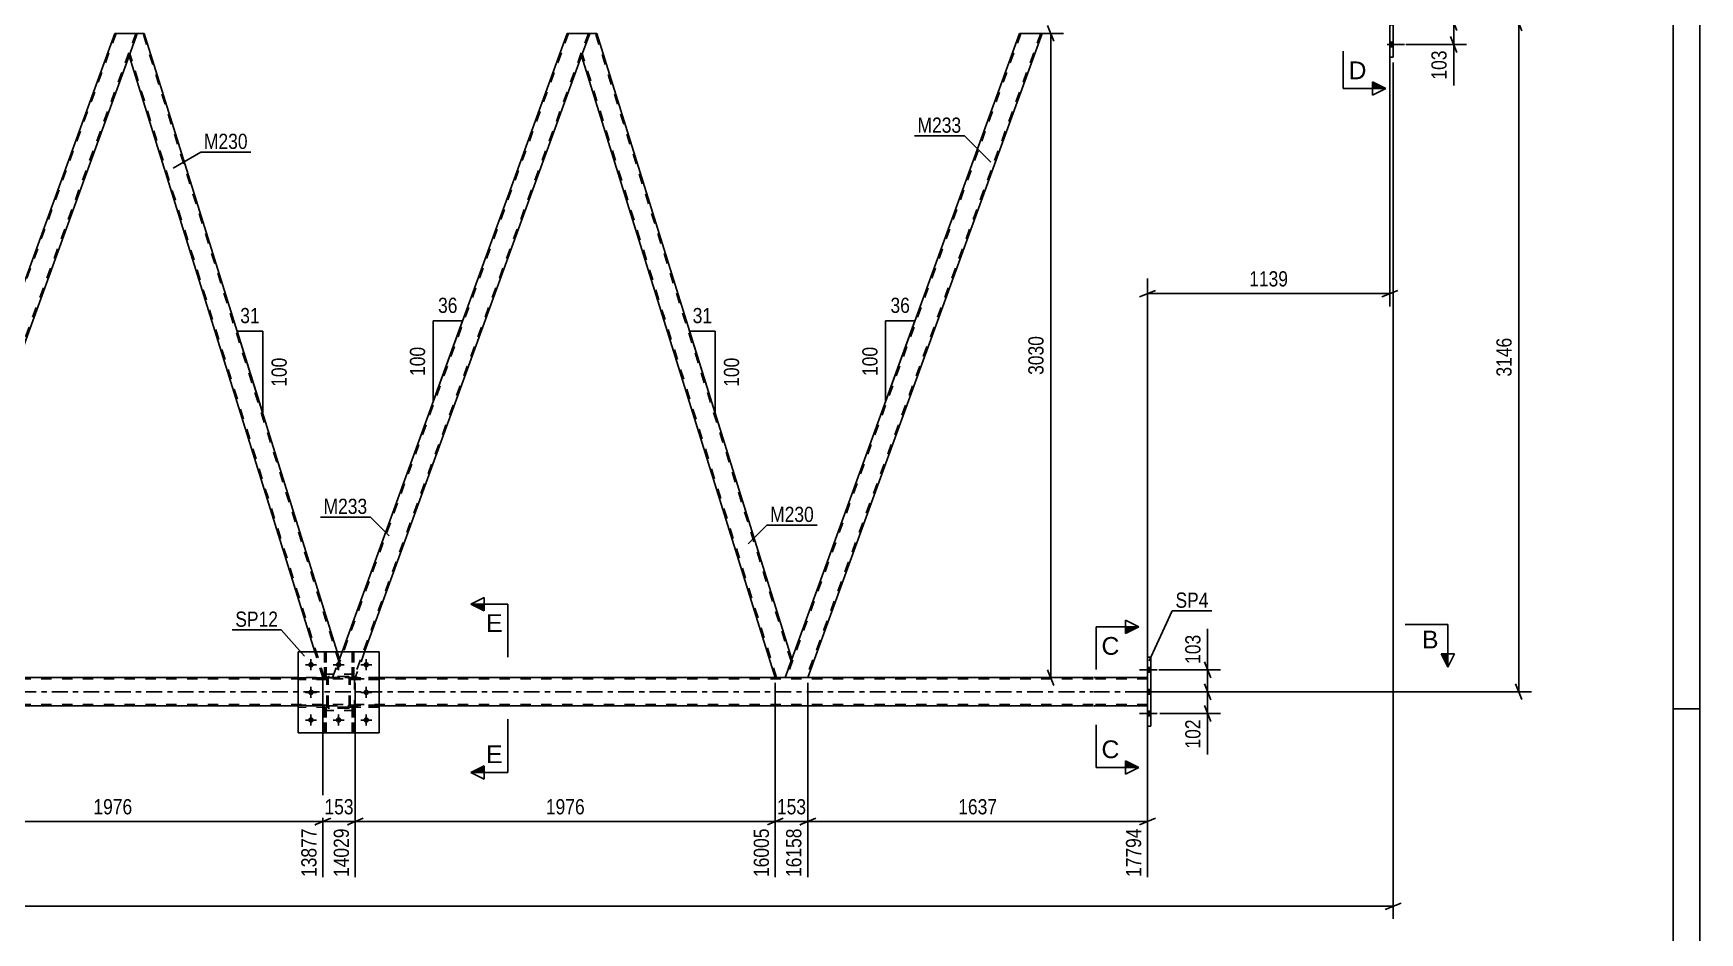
# Model space of a CAD drawing. Header units: millimetres. Extents: x 0 to 841, y 0 to 594.
# Drawn here: x 527.5 to 841, y 255.9 to 425.1 of the extents above; entities that cross this region are included whole.
import ezdxf

# ---------------------------------------------------------------- set-up
doc = ezdxf.new("R2010")
doc.units = ezdxf.units.MM
doc.linetypes.add('DXK_LINE_DOT2', pattern=[3.9198, 1.9599, -1.9599])
doc.linetypes.add('DXK_LINE_DOT3', pattern=[5.9187, 2.979, -0.9799, 0.9799, -0.9799])
doc.styles.add('Arial', font='ARIAL.TTF', dxfattribs={"height": 0.2})
doc.styles.add('Arial Narrow', font='ARIALN.TTF', dxfattribs={"height": 0.2})

# ---------------------------------------------------------------- blocks, each defined once
blk = doc.blocks.new('Unknown-275726623-1137')
at = {"color": 5, "linetype": 'Continuous'}
for p, q in [((841, 0), (841, 594)), ((836, 5), (836, 589)), ((841, 298), (836, 298))]:
    blk.add_line(p, q, dxfattribs=at)
blk = doc.blocks.new('Part-275726623-4646 - 4642')
at = {"color": 7, "linetype": 'DXK_LINE_DOT2'}
for p, q in [((582.57, 298.34), (582.25, 298.34)), ((582.25, 298.34), (582.25, 293.5)), ((582.57, 293.5), (582.57, 298.34)), ((582.25, 297.74), (582.57, 297.74)), ((582.25, 293.5), (582.57, 293.5))]:
    blk.add_line(p, q, dxfattribs=at)
blk = doc.blocks.new('Part-275726623-4784 - 4642')
at = {"color": 2, "linetype": 'Continuous'}
blk.add_line((582.57, 308.7), (582.25, 308.7), dxfattribs=at)
at = {"color": 7, "linetype": 'DXK_LINE_DOT2'}
for p, q in [((582.25, 308.7), (582.25, 303.86)), ((582.57, 303.86), (582.57, 308.7)), ((582.25, 304.46), (582.57, 304.46)), ((582.25, 303.86), (582.57, 303.86))]:
    blk.add_line(p, q, dxfattribs=at)
blk = doc.blocks.new('Part-275726623-4725 - 4642')
at = {"color": 2, "linetype": 'Continuous'}
for p, q in [((547.02, 425.09), (545.48, 420.84)), ((548.34, 425.09), (547.02, 425.09)), ((584.62, 308.7), (548.34, 425.09)), ((580.43, 308.7), (545.48, 420.84))]:
    blk.add_line(p, q, dxfattribs=at)
at = {"color": 7, "linetype": 'DXK_LINE_DOT2'}
for p, q in [((584.91, 306.97), (548.09, 425.09)), ((582.19, 303.87), (545.61, 421.22)), ((581.94, 303.87), (580.43, 308.7)), ((583.78, 303.87), (585.04, 307.35)), ((585.04, 307.35), (584.62, 308.7)), ((581.94, 303.87), (583.78, 303.87))]:
    blk.add_line(p, q, dxfattribs=at)
blk = doc.blocks.new('Part-275726623-4730 - 4642')
at = {"color": 7, "linetype": 'DXK_LINE_DOT2'}
for p, q in [((582.7, 303.86), (577.3, 303.86)), ((577.3, 303.86), (577.3, 303.54)), ((582.7, 303.54), (577.3, 303.54)), ((582.1, 303.54), (582.1, 303.86)), ((582.7, 303.54), (582.7, 303.86))]:
    blk.add_line(p, q, dxfattribs=at)
blk = doc.blocks.new('Part-275726623-4676 - 4642')
at = {"color": 7, "linetype": 'DXK_LINE_DOT2'}
for p, q in [((543.02, 425.09), (498.9, 303.87)), ((546.77, 425.09), (502.65, 303.87)), ((547.02, 425.09), (545.48, 420.84)), ((499.91, 307.35), (498.65, 303.87)), ((502.9, 303.87), (498.65, 303.87))]:
    blk.add_line(p, q, dxfattribs=at)
at = {"color": 2, "linetype": 'Continuous'}
for p, q in [((542.77, 425.09), (499.91, 307.35)), ((542.77, 425.09), (547.02, 425.09)), ((545.48, 420.84), (502.9, 303.87))]:
    blk.add_line(p, q, dxfattribs=at)
blk = doc.blocks.new('Part-275726623-4687 - 4642')
at = {"color": 7, "linetype": 'DXK_LINE_DOT2'}
for p, q in [((628.16, 425.09), (584.04, 303.87)), ((631.9, 425.09), (587.78, 303.87)), ((632.16, 425.09), (630.61, 420.84)), ((585.54, 308.7), (583.78, 303.87)), ((589.79, 308.7), (588.04, 303.87)), ((588.04, 303.87), (583.78, 303.87))]:
    blk.add_line(p, q, dxfattribs=at)
at = {"color": 2, "linetype": 'Continuous'}
for p, q in [((627.9, 425.09), (585.54, 308.7)), ((627.9, 425.09), (632.16, 425.09)), ((630.61, 420.84), (589.79, 308.7))]:
    blk.add_line(p, q, dxfattribs=at)
blk = doc.blocks.new('Part-275726623-4756 - 4642')
at = {"color": 2, "linetype": 'Continuous'}
for p, q in [((782.69, 420.59), (782.69, 433.59)), ((782.69, 433.59), (783.33, 433.59)), ((783.33, 433.59), (783.33, 420.59)), ((783.33, 420.59), (782.69, 420.59))]:
    blk.add_line(p, q, dxfattribs=at)
blk = doc.blocks.new('Part-275726623-4692 - 4642')
at = {"color": 2, "linetype": 'Continuous'}
for p, q in [((632.16, 425.09), (630.61, 420.84)), ((633.48, 425.09), (632.16, 425.09)), ((670.18, 307.35), (633.48, 425.09)), ((630.61, 420.84), (667.07, 303.87)), ((670.18, 307.35), (669.91, 306.6)), ((669.91, 306.6), (668.92, 303.87))]:
    blk.add_line(p, q, dxfattribs=at)
at = {"color": 7, "linetype": 'DXK_LINE_DOT2'}
for p, q in [((670.04, 306.97), (633.22, 425.09)), ((667.32, 303.87), (630.75, 421.22)), ((670.16, 307.29), (669.91, 306.6)), ((668.92, 303.87), (667.07, 303.87))]:
    blk.add_line(p, q, dxfattribs=at)
blk = doc.blocks.new('Part-275726623-4761 - 4642')
at = {"color": 2, "linetype": 'Continuous'}
for p, q in [((737.11, 294.73), (737.11, 307.73)), ((737.75, 307.73), (737.11, 307.73)), ((737.75, 307.73), (737.75, 294.73)), ((737.75, 294.73), (737.11, 294.73))]:
    blk.add_line(p, q, dxfattribs=at)
blk = doc.blocks.new('Part-275726623-4697 - 4642')
at = {"color": 7, "linetype": 'DXK_LINE_DOT2'}
for p, q in [((713.29, 425.09), (669.17, 303.87)), ((717.04, 425.09), (672.92, 303.87)), ((670.18, 307.35), (668.92, 303.87)), ((673.17, 303.87), (668.92, 303.87))]:
    blk.add_line(p, q, dxfattribs=at)
at = {"color": 2, "linetype": 'Continuous'}
for p, q in [((713.04, 425.09), (670.18, 307.35)), ((717.29, 425.09), (673.17, 303.87)), ((713.04, 425.09), (717.29, 425.09))]:
    blk.add_line(p, q, dxfattribs=at)
blk = doc.blocks.new('Part-275726623-4880 - 4642')
at = {"color": 7, "linetype": 'DXK_LINE_DOT2'}
for p, q in [((587.45, 293.5), (587.45, 298.34)), ((587.45, 298.34), (587.77, 298.34)), ((587.77, 298.34), (587.77, 293.5)), ((587.45, 297.74), (587.77, 297.74)), ((587.77, 293.5), (587.45, 293.5))]:
    blk.add_line(p, q, dxfattribs=at)
blk = doc.blocks.new('Part-275726623-4795 - 4642')
at = {"color": 7, "linetype": 'DXK_LINE_DOT2'}
for p, q in [((582.7, 303.86), (577.3, 303.86)), ((577.3, 303.54), (577.3, 303.86)), ((582.7, 303.54), (577.3, 303.54)), ((582.1, 303.54), (582.1, 303.86)), ((582.7, 303.86), (582.7, 303.54))]:
    blk.add_line(p, q, dxfattribs=at)
blk = doc.blocks.new('Part-275726623-4731 - 4642')
at = {"color": 7, "linetype": 'DXK_LINE_DOT2'}
for p, q in [((592.5, 298.66), (587.1, 298.66)), ((587.1, 298.66), (587.1, 298.34)), ((587.1, 298.34), (592.5, 298.34)), ((587.7, 298.34), (587.7, 298.66)), ((592.5, 298.34), (592.5, 298.66))]:
    blk.add_line(p, q, dxfattribs=at)
blk = doc.blocks.new('Part-275726623-4796 - 4642')
at = {"color": 7, "linetype": 'DXK_LINE_DOT2'}
for p, q in [((587.1, 298.34), (587.1, 298.66)), ((587.1, 298.66), (592.5, 298.66)), ((592.5, 298.34), (587.1, 298.34)), ((587.7, 298.34), (587.7, 298.66)), ((592.5, 298.66), (592.5, 298.34))]:
    blk.add_line(p, q, dxfattribs=at)
blk = doc.blocks.new('Part-275726623-4732 - 4642')
at = {"color": 7, "linetype": 'DXK_LINE_DOT2'}
for p, q in [((592.5, 303.86), (587.1, 303.86)), ((587.1, 303.86), (587.1, 303.54)), ((587.1, 303.54), (592.5, 303.54)), ((587.7, 303.54), (587.7, 303.86)), ((592.5, 303.54), (592.5, 303.86))]:
    blk.add_line(p, q, dxfattribs=at)
blk = doc.blocks.new('Part-275726623-4802 - 4642')
at = {"color": 2, "linetype": 'Continuous'}
for p, q in [((592.5, 308.7), (577.3, 308.7)), ((577.3, 308.7), (577.3, 293.5)), ((592.5, 308.7), (592.5, 293.5)), ((592.5, 293.5), (577.3, 293.5))]:
    blk.add_line(p, q, dxfattribs=at)
blk = doc.blocks.new('Part-275726623-4803 - 4642')
at = {"color": 7, "linetype": 'DXK_LINE_DOT2'}
for p, q in [((577.3, 308.7), (592.5, 308.7)), ((577.3, 308.7), (577.3, 293.5)), ((592.5, 308.7), (592.5, 293.5)), ((577.3, 293.5), (592.5, 293.5))]:
    blk.add_line(p, q, dxfattribs=at)
blk = doc.blocks.new('Part-275726623-4772 - 4642')
at = {"color": 7, "linetype": 'DXK_LINE_DOT2'}
for p, q in [((726.89, 303.63), (63.38, 303.63)), ((592.5, 303.87), (577.3, 303.87)), ((737.11, 303.63), (726.99, 303.63)), ((737.11, 303.87), (737.11, 298.59)), ((726.89, 298.83), (63.38, 298.83)), ((592.5, 298.59), (577.3, 298.59)), ((737.11, 298.83), (726.99, 298.83))]:
    blk.add_line(p, q, dxfattribs=at)
at = {"color": 7, "linetype": 'DXK_LINE_DOT3'}
for p, q in [((63.38, 301.23), (726.89, 301.23)), ((726.99, 301.23), (737.11, 301.23))]:
    blk.add_line(p, q, dxfattribs=at)
at = {"color": 2, "linetype": 'Continuous'}
for p, q in [((577.3, 303.87), (337.08, 303.87)), ((726.89, 303.87), (592.5, 303.87)), ((737.11, 303.87), (726.99, 303.87)), ((577.3, 298.59), (337.08, 298.59)), ((726.89, 298.59), (592.5, 298.59)), ((737.11, 298.59), (726.99, 298.59))]:
    blk.add_line(p, q, dxfattribs=at)
blk = doc.blocks.new('Part-275726623-4781 - 4642')
at = {"color": 7, "linetype": 'DXK_LINE_DOT2'}
for p, q in [((587.77, 298.34), (587.45, 298.34)), ((587.45, 298.34), (587.45, 293.5)), ((587.77, 293.5), (587.77, 298.34)), ((587.45, 297.74), (587.77, 297.74)), ((587.45, 293.5), (587.77, 293.5))]:
    blk.add_line(p, q, dxfattribs=at)
blk = doc.blocks.new('Part-275726623-4787 - 4642')
at = {"color": 2, "linetype": 'Continuous'}
blk.add_line((587.77, 308.7), (587.45, 308.7), dxfattribs=at)
at = {"color": 7, "linetype": 'DXK_LINE_DOT2'}
for p, q in [((587.45, 308.7), (587.45, 303.86)), ((587.77, 303.86), (587.77, 308.7)), ((587.45, 304.46), (587.77, 304.46)), ((587.45, 303.86), (587.77, 303.86))]:
    blk.add_line(p, q, dxfattribs=at)
blk = doc.blocks.new('Part-275726623-4788 - 4642')
at = {"color": 7, "linetype": 'DXK_LINE_DOT2'}
for p, q in [((582.7, 298.66), (577.3, 298.66)), ((577.3, 298.34), (577.3, 298.66)), ((582.7, 298.34), (577.3, 298.34)), ((582.1, 298.34), (582.1, 298.66)), ((582.7, 298.66), (582.7, 298.34))]:
    blk.add_line(p, q, dxfattribs=at)
blk = doc.blocks.new('Part-275726623-4797 - 4642')
at = {"color": 7, "linetype": 'DXK_LINE_DOT2'}
for p, q in [((587.1, 303.54), (587.1, 303.86)), ((587.1, 303.86), (592.5, 303.86)), ((592.5, 303.54), (587.1, 303.54)), ((587.7, 303.54), (587.7, 303.86)), ((592.5, 303.86), (592.5, 303.54))]:
    blk.add_line(p, q, dxfattribs=at)
blk = doc.blocks.new('Bolt-275726623-4821 - 4642')
at = {"linetype": 'Continuous'}
for points in [[(783.33, 430.75), (783.33, 431.63), (782.69, 431.63), (782.69, 430.75)], [(783.33, 430.75), (783.33, 431.63), (782.69, 431.63), (782.69, 430.75)], [(783.33, 430.75), (783.33, 431.63), (782.69, 431.63), (782.69, 430.75)], [(783.33, 426.67), (783.33, 427.55), (782.69, 427.55), (782.69, 426.67)], [(783.33, 426.67), (783.33, 427.55), (782.69, 427.55), (782.69, 426.67)], [(783.33, 422.55), (783.33, 423.43), (782.69, 423.43), (782.69, 422.55)], [(783.33, 422.55), (783.33, 423.43), (782.69, 423.43), (782.69, 422.55)], [(783.33, 422.55), (783.33, 423.43), (782.69, 423.43), (782.69, 422.55)]]:
    blk.add_hatch(color=1, dxfattribs=at).paths.add_polyline_path(points)
at = {"color": 1, "linetype": 'Continuous'}
for p, q in [((782.17, 431.19), (785.49, 431.19)), ((782.17, 431.19), (785.49, 431.19)), ((782.17, 431.19), (785.49, 431.19)), ((782.69, 431.63), (783.33, 431.63)), ((782.69, 431.63), (783.33, 431.63)), ((782.69, 431.63), (783.33, 431.63)), ((782.69, 430.75), (783.33, 430.75)), ((782.69, 430.75), (783.33, 430.75)), ((782.69, 430.75), (783.33, 430.75)), ((782.17, 427.11), (785.49, 427.11)), ((782.17, 427.11), (785.49, 427.11)), ((782.69, 427.55), (783.33, 427.55)), ((782.69, 427.55), (783.33, 427.55)), ((782.69, 426.67), (783.33, 426.67)), ((782.69, 426.67), (783.33, 426.67)), ((782.69, 423.43), (783.33, 423.43)), ((782.69, 423.43), (783.33, 423.43)), ((782.69, 423.43), (783.33, 423.43)), ((782.17, 422.99), (785.49, 422.99)), ((782.17, 422.99), (785.49, 422.99)), ((782.17, 422.99), (785.49, 422.99)), ((782.69, 422.55), (783.33, 422.55)), ((782.69, 422.55), (783.33, 422.55)), ((782.69, 422.55), (783.33, 422.55))]:
    blk.add_line(p, q, dxfattribs=at)
blk = doc.blocks.new('Bolt-275726623-4822 - 4642')
at = {"linetype": 'Continuous'}
for points in [[(737.11, 305.77), (737.11, 304.89), (737.75, 304.89), (737.75, 305.77)], [(737.11, 305.77), (737.11, 304.89), (737.75, 304.89), (737.75, 305.77)], [(737.11, 305.77), (737.11, 304.89), (737.75, 304.89), (737.75, 305.77)], [(737.11, 301.65), (737.11, 300.77), (737.75, 300.77), (737.75, 301.65)], [(737.11, 301.65), (737.11, 300.77), (737.75, 300.77), (737.75, 301.65)], [(737.11, 297.57), (737.11, 296.69), (737.75, 296.69), (737.75, 297.57)], [(737.11, 297.57), (737.11, 296.69), (737.75, 296.69), (737.75, 297.57)], [(737.11, 297.57), (737.11, 296.69), (737.75, 296.69), (737.75, 297.57)]]:
    blk.add_hatch(color=1, dxfattribs=at).paths.add_polyline_path(points)
at = {"color": 1, "linetype": 'Continuous'}
for p, q in [((738.91, 305.33), (735.59, 305.33)), ((738.91, 305.33), (735.59, 305.33)), ((738.91, 305.33), (735.59, 305.33)), ((737.75, 305.77), (737.11, 305.77)), ((737.75, 305.77), (737.11, 305.77)), ((737.75, 305.77), (737.11, 305.77)), ((737.75, 304.89), (737.11, 304.89)), ((737.75, 304.89), (737.11, 304.89)), ((737.75, 304.89), (737.11, 304.89)), ((738.91, 301.21), (735.59, 301.21)), ((738.91, 301.21), (735.59, 301.21)), ((737.75, 301.65), (737.11, 301.65)), ((737.75, 301.65), (737.11, 301.65)), ((737.75, 300.77), (737.11, 300.77)), ((737.75, 300.77), (737.11, 300.77)), ((738.91, 297.13), (735.59, 297.13)), ((738.91, 297.13), (735.59, 297.13)), ((738.91, 297.13), (735.59, 297.13)), ((737.75, 297.57), (737.11, 297.57)), ((737.75, 297.57), (737.11, 297.57)), ((737.75, 297.57), (737.11, 297.57)), ((737.75, 296.69), (737.11, 296.69)), ((737.75, 296.69), (737.11, 296.69)), ((737.75, 296.69), (737.11, 296.69))]:
    blk.add_line(p, q, dxfattribs=at)
blk = doc.blocks.new('Bolt-275726623-4837 - 4642')
at = {"linetype": 'Continuous'}
for points in [[(580.22, 306.3, -1), (579.18, 306.3, -1)], [(585.42, 306.3, -1), (584.38, 306.3, -1)], [(590.62, 306.3, -1), (589.58, 306.3, -1)], [(580.22, 301.1, -1), (579.18, 301.1, -1)], [(590.62, 301.1, -1), (589.58, 301.1, -1)], [(580.22, 295.9, -1), (579.18, 295.9, -1)], [(585.42, 295.9, -1), (584.38, 295.9, -1)], [(590.62, 295.9, -1), (589.58, 295.9, -1)]]:
    blk.add_hatch(color=1, dxfattribs=at).paths.add_polyline_path(points)
at = {"color": 1, "linetype": 'Continuous'}
for p, q in [((579.7, 307.34), (579.7, 305.26)), ((584.9, 307.34), (584.9, 305.26)), ((590.1, 307.34), (590.1, 305.26)), ((580.74, 306.3), (578.66, 306.3)), ((585.94, 306.3), (583.86, 306.3)), ((591.14, 306.3), (589.06, 306.3)), ((580.74, 301.1), (578.66, 301.1)), ((579.7, 302.14), (579.7, 300.06)), ((591.14, 301.1), (589.06, 301.1)), ((590.1, 302.14), (590.1, 300.06)), ((580.74, 295.9), (578.66, 295.9)), ((579.7, 296.94), (579.7, 294.86)), ((585.94, 295.9), (583.86, 295.9)), ((584.9, 296.94), (584.9, 294.86)), ((591.14, 295.9), (589.06, 295.9)), ((590.1, 296.94), (590.1, 294.86))]:
    blk.add_line(p, q, dxfattribs=at)
blk = doc.blocks.new('Bolt-275726623-4838 - 4642')
at = {"color": 1, "linetype": 'Continuous'}
for p, q in [((579.7, 307.34), (579.7, 306.65)), ((584.9, 307.34), (584.9, 306.65)), ((590.1, 307.34), (590.1, 306.65)), ((578.66, 306.3), (579.35, 306.3)), ((579.7, 305.26), (579.7, 305.95)), ((580.74, 306.3), (580.04, 306.3)), ((583.86, 306.3), (584.55, 306.3)), ((584.9, 305.26), (584.9, 305.95)), ((585.94, 306.3), (585.24, 306.3)), ((589.06, 306.3), (589.75, 306.3)), ((590.1, 305.26), (590.1, 305.95)), ((591.14, 306.3), (590.44, 306.3)), ((578.66, 301.1), (579.35, 301.1)), ((579.7, 302.14), (579.7, 301.45)), ((580.74, 301.1), (580.04, 301.1)), ((589.06, 301.1), (589.75, 301.1)), ((590.1, 302.14), (590.1, 301.45)), ((591.14, 301.1), (590.44, 301.1)), ((579.7, 300.06), (579.7, 300.75)), ((590.1, 300.06), (590.1, 300.75)), ((578.66, 295.9), (579.35, 295.9)), ((579.7, 296.94), (579.7, 296.25)), ((579.7, 294.86), (579.7, 295.55)), ((580.74, 295.9), (580.04, 295.9)), ((583.86, 295.9), (584.55, 295.9)), ((584.9, 296.94), (584.9, 296.25)), ((584.9, 294.86), (584.9, 295.55)), ((585.94, 295.9), (585.24, 295.9)), ((589.06, 295.9), (589.75, 295.9)), ((590.1, 296.94), (590.1, 296.25)), ((590.1, 294.86), (590.1, 295.55)), ((591.14, 295.9), (590.44, 295.9))]:
    blk.add_line(p, q, dxfattribs=at)
blk = doc.blocks.new('Part-275726623-4856 - 4642')
at = {"color": 7, "linetype": 'DXK_LINE_DOT2'}
for p, q in [((582.7, 303.62), (582.73, 303.8)), ((582.73, 303.8), (582.7, 303.62)), ((582.7, 298.58), (582.7, 303.62)), ((582.94, 303.62), (582.96, 303.71)), ((582.94, 298.58), (582.94, 303.62)), ((582.96, 303.71), (583.01, 303.79)), ((582.99, 304.06), (583.18, 304.1)), ((583.18, 304.1), (582.99, 304.06)), ((583.01, 303.79), (583.09, 303.84)), ((583.09, 303.84), (583.18, 303.86)), ((586.62, 304.1), (583.18, 304.1)), ((583.18, 303.86), (586.62, 303.86)), ((586.62, 304.1), (586.8, 304.06)), ((586.8, 304.06), (586.62, 304.1)), ((586.62, 303.86), (586.71, 303.84)), ((586.71, 303.84), (586.79, 303.79)), ((586.79, 303.79), (586.84, 303.71)), ((586.84, 303.71), (586.86, 303.62)), ((586.86, 298.58), (586.86, 303.62)), ((587.06, 303.8), (587.1, 303.62)), ((587.1, 303.62), (587.06, 303.8)), ((587.1, 298.58), (587.1, 303.62)), ((582.73, 298.39), (582.7, 298.58)), ((582.7, 298.58), (582.73, 298.39)), ((582.96, 298.49), (582.94, 298.58)), ((583.01, 298.41), (582.96, 298.49)), ((583.18, 298.1), (582.99, 298.14)), ((582.99, 298.14), (583.18, 298.1)), ((583.09, 298.36), (583.01, 298.41)), ((583.18, 298.34), (583.09, 298.36)), ((586.62, 298.34), (583.18, 298.34)), ((586.62, 298.1), (583.18, 298.1)), ((586.71, 298.36), (586.62, 298.34)), ((586.8, 298.14), (586.62, 298.1)), ((586.62, 298.1), (586.8, 298.14)), ((586.79, 298.41), (586.71, 298.36)), ((586.84, 298.49), (586.79, 298.41)), ((586.86, 298.58), (586.84, 298.49)), ((587.1, 298.58), (587.06, 298.39)), ((587.06, 298.39), (587.1, 298.58))]:
    blk.add_line(p, q, dxfattribs=at)
at = {"color": 7, "linetype": 'DXK_LINE_DOT3'}
blk.add_line((584.9, 301.1), (584.9, 301.1), dxfattribs=at)
at = {"color": 7, "linetype": 'DXK_LINE_DOT2'}
for centre, start, end in [((583.18, 303.62), 112.5, 157.5), ((583.18, 303.62), 112.5, 157.5), ((586.62, 303.62), 22.5, 67.5), ((586.62, 303.62), 22.5, 67.5), ((583.18, 298.58), 202.5, 247.5), ((583.18, 298.58), 202.5, 247.5), ((586.62, 298.58), 292.5, 337.5), ((586.62, 298.58), 292.5, 337.5)]:
    blk.add_arc(centre, 0.48, start, end, dxfattribs=at)
blk = doc.blocks.new('Part-275726623-4857 - 4642')
at = {"color": 7, "linetype": 'DXK_LINE_DOT2'}
for p, q in [((587.9, 304.5), (581.9, 304.5)), ((581.9, 297.7), (581.9, 304.5)), ((587.9, 297.7), (587.9, 304.5)), ((587.9, 297.7), (581.9, 297.7))]:
    blk.add_line(p, q, dxfattribs=at)
blk = doc.blocks.new('Part-275726623-4858 - 4642')
at = {"color": 7, "linetype": 'DXK_LINE_DOT2'}
for p, q in [((587.9, 304.5), (581.9, 304.5)), ((581.9, 297.7), (581.9, 304.5)), ((587.9, 297.7), (587.9, 304.5)), ((587.9, 297.7), (581.9, 297.7))]:
    blk.add_line(p, q, dxfattribs=at)
blk = doc.blocks.new('Part-275726623-4859 - 4642')
at = {"color": 7, "linetype": 'DXK_LINE_DOT2'}
for p, q in [((582.7, 303.62), (582.73, 303.8)), ((582.73, 303.8), (582.7, 303.62)), ((582.7, 298.58), (582.7, 303.62)), ((582.94, 303.62), (582.96, 303.71)), ((582.94, 298.58), (582.94, 303.62)), ((582.96, 303.71), (583.01, 303.79)), ((582.99, 304.06), (583.18, 304.1)), ((583.18, 304.1), (582.99, 304.06)), ((583.01, 303.79), (583.09, 303.84)), ((583.09, 303.84), (583.18, 303.86)), ((586.62, 304.1), (583.18, 304.1)), ((583.18, 303.86), (586.62, 303.86)), ((586.62, 304.1), (586.8, 304.06)), ((586.8, 304.06), (586.62, 304.1)), ((586.62, 303.86), (586.71, 303.84)), ((586.71, 303.84), (586.79, 303.79)), ((586.79, 303.79), (586.84, 303.71)), ((586.84, 303.71), (586.86, 303.62)), ((586.86, 298.58), (586.86, 303.62)), ((587.06, 303.8), (587.1, 303.62)), ((587.1, 303.62), (587.06, 303.8)), ((587.1, 298.58), (587.1, 303.62)), ((582.73, 298.39), (582.7, 298.58)), ((582.7, 298.58), (582.73, 298.39)), ((582.96, 298.49), (582.94, 298.58)), ((583.01, 298.41), (582.96, 298.49)), ((583.18, 298.1), (582.99, 298.14)), ((582.99, 298.14), (583.18, 298.1)), ((583.09, 298.36), (583.01, 298.41)), ((583.18, 298.34), (583.09, 298.36)), ((586.62, 298.34), (583.18, 298.34)), ((586.62, 298.1), (583.18, 298.1)), ((586.71, 298.36), (586.62, 298.34)), ((586.8, 298.14), (586.62, 298.1)), ((586.62, 298.1), (586.8, 298.14)), ((586.79, 298.41), (586.71, 298.36)), ((586.84, 298.49), (586.79, 298.41)), ((586.86, 298.58), (586.84, 298.49)), ((587.1, 298.58), (587.06, 298.39)), ((587.06, 298.39), (587.1, 298.58))]:
    blk.add_line(p, q, dxfattribs=at)
at = {"color": 7, "linetype": 'DXK_LINE_DOT3'}
blk.add_line((584.9, 301.1), (584.9, 301.1), dxfattribs=at)
at = {"color": 7, "linetype": 'DXK_LINE_DOT2'}
for centre, start, end in [((583.18, 303.62), 112.5, 157.5), ((583.18, 303.62), 112.5, 157.5), ((586.62, 303.62), 22.5, 67.5), ((586.62, 303.62), 22.5, 67.5), ((583.18, 298.58), 202.5, 247.5), ((583.18, 298.58), 202.5, 247.5), ((586.62, 298.58), 292.5, 337.5), ((586.62, 298.58), 292.5, 337.5)]:
    blk.add_arc(centre, 0.48, start, end, dxfattribs=at)
blk = doc.blocks.new('Part-275726623-4871 - 4642')
at = {"color": 7, "linetype": 'DXK_LINE_DOT2'}
for p, q in [((582.7, 298.66), (577.3, 298.66)), ((577.3, 298.66), (577.3, 298.34)), ((582.7, 298.34), (577.3, 298.34)), ((582.1, 298.34), (582.1, 298.66)), ((582.7, 298.34), (582.7, 298.66))]:
    blk.add_line(p, q, dxfattribs=at)
blk = doc.blocks.new('Part-275726623-4874 - 4642')
at = {"color": 7, "linetype": 'DXK_LINE_DOT2'}
for p, q in [((587.45, 303.86), (587.45, 308.7)), ((587.45, 308.7), (587.77, 308.7)), ((587.77, 308.7), (587.77, 303.86)), ((587.45, 304.46), (587.77, 304.46)), ((587.77, 303.86), (587.45, 303.86))]:
    blk.add_line(p, q, dxfattribs=at)
blk = doc.blocks.new('Part-275726623-4877 - 4642')
at = {"color": 7, "linetype": 'DXK_LINE_DOT2'}
for p, q in [((582.25, 303.86), (582.25, 308.7)), ((582.25, 308.7), (582.57, 308.7)), ((582.57, 308.7), (582.57, 303.86)), ((582.25, 304.46), (582.57, 304.46)), ((582.57, 303.86), (582.25, 303.86))]:
    blk.add_line(p, q, dxfattribs=at)
blk = doc.blocks.new('Part-275726623-4901 - 4642')
at = {"color": 7, "linetype": 'DXK_LINE_DOT2'}
for p, q in [((582.25, 293.5), (582.25, 298.34)), ((582.25, 298.34), (582.57, 298.34)), ((582.57, 298.34), (582.57, 293.5)), ((582.25, 297.74), (582.57, 297.74)), ((582.57, 293.5), (582.25, 293.5))]:
    blk.add_line(p, q, dxfattribs=at)
blk = doc.blocks.new('StraightDimension-275726623-22767 - 4642')
at = {"color": 7, "linetype": 'Continuous'}
for p, q in [((739.02, 301.21), (750.82, 301.21)), ((747.82, 302.71), (749.02, 299.71)), ((748.42, 297.13), (748.42, 301.21)), ((749.02, 295.63), (747.82, 298.63)), ((739.42, 297.13), (750.82, 297.13))]:
    blk.add_line(p, q, dxfattribs=at)
at = {"color": 0}
blk.add_wipeout([(747.67, 296.61), (743.47, 296.61), (743.47, 289.93), (747.67, 289.93)], dxfattribs=at)
at = {"color": 7, "linetype": 'Continuous'}
blk.add_line((748.42, 297.13), (748.42, 289.4), dxfattribs=at)
blk.add_line((748.42, 297.13), (748.42, 289.4), dxfattribs=at)
at = {"color": 3, "style": 'Arial Narrow'}
blk.add_text('102', height=2.863, rotation=90.0002, dxfattribs=at).set_placement((747.07, 290.53))
blk = doc.blocks.new('AngleDimension-275726623-22279 - 4642')
at = {"color": 7, "linetype": 'Continuous'}
for p, q in [((602.67, 370.99), (608.21, 370.99)), ((602.67, 355.76), (608.21, 370.99)), ((602.67, 355.76), (602.67, 370.99)), ((603.19, 357.19), (608.21, 370.99))]:
    blk.add_line(p, q, dxfattribs=at)
at = {"color": 0}
for points in [[(607.87, 371.89), (607.87, 376.09), (603.01, 376.09), (603.01, 371.89)], [(601.77, 366.72), (597.57, 366.72), (597.57, 360.03), (601.77, 360.03)]]:
    blk.add_wipeout(points, dxfattribs=at)
at = {"color": 3, "style": 'Arial Narrow'}
blk.add_text('36', height=2.863, dxfattribs=at).set_placement((603.61, 372.49))
blk.add_text('100', height=2.863, rotation=90.0002, dxfattribs=at).set_placement((601.17, 360.63))
blk = doc.blocks.new('AngleDimension-275726623-22277 - 4642')
at = {"color": 7, "linetype": 'Continuous'}
for p, q in [((655.76, 369.06), (650.94, 369.06)), ((655.76, 353.6), (650.94, 369.06)), ((655.76, 353.6), (655.76, 369.06)), ((655.69, 353.84), (655.76, 353.6))]:
    blk.add_line(p, q, dxfattribs=at)
at = {"color": 0}
for points in [[(655.78, 369.96), (655.78, 374.16), (650.92, 374.16), (650.92, 369.96)], [(660.86, 364.67), (656.66, 364.67), (656.66, 357.99), (660.86, 357.99)]]:
    blk.add_wipeout(points, dxfattribs=at)
at = {"color": 3, "style": 'Arial Narrow'}
blk.add_text('31', height=2.863, dxfattribs=at).set_placement((651.52, 370.56))
blk.add_text('100', height=2.863, rotation=90.0002, dxfattribs=at).set_placement((660.26, 358.59))
blk = doc.blocks.new('StraightDimension-275726623-22766 - 4642')
at = {"color": 7, "linetype": 'Continuous'}
for p, q in [((739.22, 305.33), (750.82, 305.33)), ((747.82, 306.83), (749.02, 303.83)), ((748.42, 301.21), (748.42, 305.33)), ((739.02, 301.21), (750.82, 301.21)), ((749.02, 299.71), (747.82, 302.71))]:
    blk.add_line(p, q, dxfattribs=at)
at = {"color": 0}
blk.add_wipeout([(747.67, 312.54), (743.47, 312.54), (743.47, 305.86), (747.67, 305.86)], dxfattribs=at)
at = {"color": 7, "linetype": 'Continuous'}
blk.add_line((748.42, 305.33), (748.42, 313.07), dxfattribs=at)
blk.add_line((748.42, 305.33), (748.42, 313.07), dxfattribs=at)
at = {"color": 3, "style": 'Arial Narrow'}
blk.add_text('103', height=2.863, rotation=90.0002, dxfattribs=at).set_placement((747.07, 306.46))
blk = doc.blocks.new('StraightDimension-275726623-5686 - 4642')
at = {"color": 7, "linetype": 'Continuous'}
for p, q in [((502.9, 302.87), (502.9, 266.36)), ((581.94, 302.87), (581.94, 266.36)), ((504.4, 277.4), (501.4, 276.2)), ((502.9, 276.8), (581.94, 276.8)), ((580.44, 276.2), (583.44, 277.4))]:
    blk.add_line(p, q, dxfattribs=at)
at = {"color": 0}
blk.add_wipeout([(546.68, 277.55), (546.68, 281.75), (538.16, 281.75), (538.16, 277.55)], dxfattribs=at)
at = {"color": 0, "linetype": 'Continuous'}
blk.add_wipeout([(581.34, 276.1), (577.14, 276.1), (577.14, 265.76), (581.34, 265.76)], dxfattribs=at)
at = {"color": 3, "style": 'Arial Narrow'}
blk.add_text('1976', height=2.863, dxfattribs=at).set_placement((538.76, 278.15))
at = {"color": 3, "linetype": 'Continuous', "style": 'Arial Narrow'}
blk.add_text('13877', height=2.863, rotation=90.0002, dxfattribs=at).set_placement((580.74, 266.36))
blk = doc.blocks.new('StraightDimension-275726623-5662 - 4642')
at = {"color": 7, "linetype": 'Continuous'}
for p, q in [((581.94, 302.87), (581.94, 266.36)), ((588.04, 302.87), (588.04, 266.36)), ((580.44, 276.2), (583.44, 277.4)), ((581.94, 276.8), (588.04, 276.8)), ((589.54, 277.4), (586.54, 276.2))]:
    blk.add_line(p, q, dxfattribs=at)
at = {"color": 0}
blk.add_wipeout([(588.33, 277.55), (588.33, 281.75), (581.64, 281.75), (581.64, 277.55)], dxfattribs=at)
at = {"color": 3, "style": 'Arial Narrow'}
blk.add_text('153', height=2.863, dxfattribs=at).set_placement((582.24, 278.15))
at = {"color": 0, "linetype": 'Continuous'}
blk.add_wipeout([(587.44, 276.1), (583.24, 276.1), (583.24, 265.76), (587.44, 265.76)], dxfattribs=at)
at = {"color": 3, "linetype": 'Continuous', "style": 'Arial Narrow'}
blk.add_text('14029', height=2.863, rotation=90.0002, dxfattribs=at).set_placement((586.84, 266.36))
blk = doc.blocks.new('StraightDimension-275726623-5614 - 4642')
at = {"color": 7, "linetype": 'Continuous'}
for p, q in [((667.07, 302.87), (667.07, 266.36)), ((673.17, 302.87), (673.17, 266.36)), ((665.57, 276.2), (668.57, 277.4)), ((667.07, 276.8), (673.17, 276.8)), ((674.67, 277.4), (671.67, 276.2))]:
    blk.add_line(p, q, dxfattribs=at)
at = {"color": 0}
blk.add_wipeout([(673.46, 277.55), (673.46, 281.75), (666.78, 281.75), (666.78, 277.55)], dxfattribs=at)
at = {"color": 3, "style": 'Arial Narrow'}
blk.add_text('153', height=2.863, dxfattribs=at).set_placement((667.38, 278.15))
at = {"color": 0, "linetype": 'Continuous'}
blk.add_wipeout([(672.57, 276.1), (668.37, 276.1), (668.37, 265.76), (672.57, 265.76)], dxfattribs=at)
at = {"color": 3, "linetype": 'Continuous', "style": 'Arial Narrow'}
blk.add_text('16158', height=2.863, rotation=90.0002, dxfattribs=at).set_placement((671.97, 266.36))
blk = doc.blocks.new('AngleDimension-275726623-22307 - 4642')
at = {"color": 7, "linetype": 'Continuous'}
for p, q in [((687.8, 370.99), (693.34, 370.99)), ((687.8, 355.76), (693.34, 370.99)), ((687.8, 355.76), (687.8, 370.99)), ((688.32, 357.19), (693.34, 370.99))]:
    blk.add_line(p, q, dxfattribs=at)
at = {"color": 0}
for points in [[(693, 371.89), (693, 376.09), (688.14, 376.09), (688.14, 371.89)], [(686.9, 366.72), (682.7, 366.72), (682.7, 360.03), (686.9, 360.03)]]:
    blk.add_wipeout(points, dxfattribs=at)
at = {"color": 3, "style": 'Arial Narrow'}
blk.add_text('36', height=2.863, dxfattribs=at).set_placement((688.74, 372.49))
blk.add_text('100', height=2.863, rotation=90.0002, dxfattribs=at).set_placement((686.3, 360.63))
blk = doc.blocks.new('StraightDimension-275726623-4937 - 4642')
at = {"color": 7, "linetype": 'Continuous'}
for p, q in [((783.33, 419.59), (783.33, 258.46)), ((52.52, 260.86), (783.33, 260.86)), ((781.83, 260.26), (784.83, 261.46))]:
    blk.add_line(p, q, dxfattribs=at)
blk = doc.blocks.new('StraightDimension-275726623-5097 - 4642')
at = {"color": 7, "linetype": 'Continuous'}
for p, q in [((719.49, 423.59), (718.29, 426.59)), ((714.04, 425.09), (721.29, 425.09)), ((718.89, 303.87), (718.89, 425.09)), ((718.29, 305.37), (719.49, 302.37)), ((669.92, 303.87), (721.29, 303.87))]:
    blk.add_line(p, q, dxfattribs=at)
at = {"color": 0}
blk.add_wipeout([(718.14, 368.74), (713.94, 368.74), (713.94, 360.23), (718.14, 360.23)], dxfattribs=at)
at = {"color": 3, "style": 'Arial Narrow'}
blk.add_text('3030', height=2.863, rotation=90.0002, dxfattribs=at).set_placement((717.54, 360.83))
blk = doc.blocks.new('StraightDimension-275726623-5161 - 4642')
at = {"color": 7, "linetype": 'Continuous'}
for p, q in [((784.33, 427.09), (809.36, 427.09)), ((807.56, 425.59), (806.36, 428.59)), ((806.96, 301.23), (806.96, 427.09)), ((738.75, 301.23), (809.36, 301.23)), ((806.36, 302.73), (807.56, 299.73))]:
    blk.add_line(p, q, dxfattribs=at)
at = {"color": 0}
blk.add_wipeout([(806.21, 368.42), (802.01, 368.42), (802.01, 359.91), (806.21, 359.91)], dxfattribs=at)
at = {"color": 3, "style": 'Arial Narrow'}
blk.add_text('3146', height=2.863, rotation=90.0002, dxfattribs=at).set_placement((805.61, 360.51))
blk = doc.blocks.new('StraightDimension-275726623-5567 - 4642')
at = {"color": 7, "linetype": 'Continuous'}
for p, q in [((782.69, 424.09), (782.69, 373.72)), ((738.61, 376.72), (735.61, 375.52)), ((737.11, 304.87), (737.11, 378.97)), ((781.19, 375.52), (784.19, 376.72)), ((737.11, 376.12), (782.69, 376.12))]:
    blk.add_line(p, q, dxfattribs=at)
at = {"color": 0}
blk.add_wipeout([(764.16, 376.87), (764.16, 381.07), (755.64, 381.07), (755.64, 376.87)], dxfattribs=at)
at = {"color": 3, "style": 'Arial Narrow'}
blk.add_text('1139', height=2.863, dxfattribs=at).set_placement((756.24, 377.47))
blk = doc.blocks.new('StraightDimension-275726623-5597 - 4642')
at = {"color": 7, "linetype": 'Continuous'}
for p, q in [((673.17, 302.87), (673.17, 266.36)), ((737.11, 297.59), (737.11, 266.36)), ((674.67, 277.4), (671.67, 276.2)), ((673.17, 276.8), (737.11, 276.8)), ((735.61, 276.2), (738.61, 277.4))]:
    blk.add_line(p, q, dxfattribs=at)
at = {"color": 0}
blk.add_wipeout([(709.4, 277.55), (709.4, 281.75), (700.89, 281.75), (700.89, 277.55)], dxfattribs=at)
at = {"color": 0, "linetype": 'Continuous'}
blk.add_wipeout([(736.51, 276.1), (732.31, 276.1), (732.31, 265.76), (736.51, 265.76)], dxfattribs=at)
at = {"color": 3, "style": 'Arial Narrow'}
blk.add_text('1637', height=2.863, dxfattribs=at).set_placement((701.49, 278.15))
at = {"color": 3, "linetype": 'Continuous', "style": 'Arial Narrow'}
blk.add_text('17794', height=2.863, rotation=90.0002, dxfattribs=at).set_placement((735.91, 266.36))
blk = doc.blocks.new('StraightDimension-275726623-5638 - 4642')
at = {"color": 7, "linetype": 'Continuous'}
for p, q in [((588.04, 302.87), (588.04, 266.36)), ((667.07, 302.87), (667.07, 266.36)), ((589.54, 277.4), (586.54, 276.2)), ((588.04, 276.8), (667.07, 276.8)), ((665.57, 276.2), (668.57, 277.4))]:
    blk.add_line(p, q, dxfattribs=at)
at = {"color": 0}
blk.add_wipeout([(631.81, 277.55), (631.81, 281.75), (623.3, 281.75), (623.3, 277.55)], dxfattribs=at)
at = {"color": 0, "linetype": 'Continuous'}
blk.add_wipeout([(666.47, 276.1), (662.27, 276.1), (662.27, 265.76), (666.47, 265.76)], dxfattribs=at)
at = {"color": 3, "style": 'Arial Narrow'}
blk.add_text('1976', height=2.863, dxfattribs=at).set_placement((623.9, 278.15))
at = {"color": 3, "linetype": 'Continuous', "style": 'Arial Narrow'}
blk.add_text('16005', height=2.863, rotation=90.0002, dxfattribs=at).set_placement((665.87, 266.36))
blk = doc.blocks.new('AngleDimension-275726623-22249 - 4642')
at = {"color": 7, "linetype": 'Continuous'}
for p, q in [((570.63, 369.06), (565.81, 369.06)), ((570.63, 353.6), (565.81, 369.06)), ((570.63, 353.6), (570.63, 369.06)), ((570.55, 353.84), (570.63, 353.6))]:
    blk.add_line(p, q, dxfattribs=at)
at = {"color": 0}
for points in [[(570.65, 369.96), (570.65, 374.16), (565.79, 374.16), (565.79, 369.96)], [(575.73, 364.67), (571.53, 364.67), (571.53, 357.99), (575.73, 357.99)]]:
    blk.add_wipeout(points, dxfattribs=at)
at = {"color": 3, "style": 'Arial Narrow'}
blk.add_text('31', height=2.863, dxfattribs=at).set_placement((566.39, 370.56))
blk.add_text('100', height=2.863, rotation=90.0002, dxfattribs=at).set_placement((575.13, 358.59))
blk = doc.blocks.new('StraightDimension-275726623-22794 - 4642')
at = {"color": 7, "linetype": 'Continuous'}
for p, q in [((785.73, 427.11), (797.13, 427.11)), ((794.13, 428.61), (795.33, 425.61)), ((794.73, 422.99), (794.73, 427.11)), ((795.33, 421.49), (794.13, 424.49)), ((785.73, 422.99), (797.13, 422.99))]:
    blk.add_line(p, q, dxfattribs=at)
at = {"color": 0}
blk.add_wipeout([(793.98, 422.47), (789.78, 422.47), (789.78, 415.79), (793.98, 415.79)], dxfattribs=at)
at = {"color": 7, "linetype": 'Continuous'}
blk.add_line((794.73, 422.99), (794.73, 415.26), dxfattribs=at)
blk.add_line((794.73, 422.99), (794.73, 415.26), dxfattribs=at)
at = {"color": 3, "style": 'Arial Narrow'}
blk.add_text('103', height=2.863, rotation=90.0002, dxfattribs=at).set_placement((793.38, 416.39))
blk = doc.blocks.new('SectionMark-275726623-5992 - 4642')
at = {"color": 6, "linetype": 'Continuous'}
for p, q in [((779.43, 442.25), (781.93, 441)), ((773.93, 441), (781.93, 441)), ((773.93, 414.71), (781.93, 414.71)), ((781.93, 414.71), (779.43, 413.46))]:
    blk.add_line(p, q, dxfattribs=at)
at = {"color": 0, "linetype": 'Continuous'}
for points in [[(778.3, 435.75), (778.3, 439.25), (774.93, 439.25), (774.93, 435.75)], [(778.3, 416.46), (778.3, 419.96), (774.93, 419.96), (774.93, 416.46)]]:
    blk.add_wipeout(points, dxfattribs=at)
at = {"linetype": 'Continuous'}
for points in [[(779.43, 439.75), (779.43, 441), (781.93, 441)], [(779.43, 414.71), (779.43, 415.96), (781.93, 414.71)]]:
    blk.add_hatch(color=6, dxfattribs=at).paths.add_polyline_path(points)
at = {"color": 6, "linetype": 'Continuous'}
for p, q in [((779.43, 439.75), (779.43, 442.25)), ((773.93, 441), (773.93, 434)), ((781.93, 441), (779.43, 439.75)), ((773.93, 414.71), (773.93, 421.71)), ((781.93, 414.71), (779.43, 415.96)), ((779.43, 415.96), (779.43, 413.46))]:
    blk.add_line(p, q, dxfattribs=at)
at = {"color": 3, "linetype": 'Continuous', "style": 'Arial'}
for p in [(774.93, 435.75), (774.93, 416.46)]:
    blk.add_text('D', height=3.34, dxfattribs=at).set_placement(p)
blk = doc.blocks.new('Mark-275726623-4757 - 4642')
at = {"color": 0}
blk.add_wipeout([(748.58, 317.02), (748.58, 320.02), (742.37, 320.02), (742.37, 317.02)], dxfattribs=at)
blk.add_wipeout([(748.58, 317.02), (748.58, 320.02), (742.37, 320.02), (742.37, 317.02)], dxfattribs=at)
at = {"color": 30, "linetype": 'Continuous'}
for p, q in [((737.39, 307.05), (741.77, 316.42)), ((741.77, 316.42), (749.18, 316.42))]:
    blk.add_line(p, q, dxfattribs=at)
at = {"color": 3, "style": 'Arial Narrow'}
blk.add_text('SP4', height=2.863, dxfattribs=at).set_placement((742.37, 317.02))
blk = doc.blocks.new('Mark-275726623-4798 - 4642')
at = {"color": 0}
blk.add_wipeout([(573.5, 313.44), (573.5, 316.44), (565.46, 316.44), (565.46, 313.44)], dxfattribs=at)
blk.add_wipeout([(573.5, 313.44), (573.5, 316.44), (565.46, 316.44), (565.46, 313.44)], dxfattribs=at)
at = {"color": 30, "linetype": 'Continuous'}
for p in [(564.86, 312.84), (578.45, 307.9)]:
    blk.add_line(p, (574.1, 312.84), dxfattribs=at)
at = {"color": 3, "style": 'Arial Narrow'}
blk.add_text('SP12', height=2.863, dxfattribs=at).set_placement((565.46, 313.44))
blk = doc.blocks.new('SectionMark-275726623-6000 - 4642')
at = {"color": 6, "linetype": 'Continuous'}
for p in [(793.61, 313.87), (794.86, 308.37)]:
    blk.add_line(p, (793.61, 305.87), dxfattribs=at)
at = {"color": 0, "linetype": 'Continuous'}
blk.add_wipeout([(791.86, 309.37), (791.86, 312.87), (788.75, 312.87), (788.75, 309.37)], dxfattribs=at)
at = {"linetype": 'Continuous'}
blk.add_hatch(color=6, dxfattribs=at).paths.add_polyline_path([(792.36, 308.37), (793.61, 308.37), (793.61, 305.87)])
at = {"color": 6, "linetype": 'Continuous'}
for p, q in [((793.61, 313.87), (785.61, 313.87)), ((792.36, 308.37), (794.86, 308.37)), ((793.61, 305.87), (792.36, 308.37))]:
    blk.add_line(p, q, dxfattribs=at)
at = {"color": 3, "linetype": 'Continuous', "style": 'Arial'}
blk.add_text('B', height=3.34, dxfattribs=at).set_placement((788.75, 309.37))
blk = doc.blocks.new('SectionMark-275726623-5994 - 4642')
at = {"color": 6, "linetype": 'Continuous'}
for p, q in [((732.94, 314.67), (735.44, 313.42)), ((727.44, 313.42), (735.44, 313.42)), ((727.44, 286.97), (735.44, 286.97)), ((735.44, 286.97), (732.94, 285.72))]:
    blk.add_line(p, q, dxfattribs=at)
at = {"color": 0, "linetype": 'Continuous'}
for points in [[(731.81, 308.17), (731.81, 311.67), (728.44, 311.67), (728.44, 308.17)], [(731.81, 288.72), (731.81, 292.22), (728.44, 292.22), (728.44, 288.72)]]:
    blk.add_wipeout(points, dxfattribs=at)
at = {"linetype": 'Continuous'}
for points in [[(732.94, 312.17), (732.94, 313.42), (735.44, 313.42)], [(732.94, 286.97), (732.94, 288.22), (735.44, 286.97)]]:
    blk.add_hatch(color=6, dxfattribs=at).paths.add_polyline_path(points)
at = {"color": 6, "linetype": 'Continuous'}
for p, q in [((732.94, 312.17), (732.94, 314.67)), ((727.44, 313.42), (727.44, 305.42)), ((735.44, 313.42), (732.94, 312.17)), ((727.44, 286.97), (727.44, 294.97)), ((735.44, 286.97), (732.94, 288.22)), ((732.94, 288.22), (732.94, 285.72))]:
    blk.add_line(p, q, dxfattribs=at)
at = {"color": 3, "linetype": 'Continuous', "style": 'Arial'}
for p in [(728.44, 308.17), (728.44, 288.72)]:
    blk.add_text('C', height=3.34, dxfattribs=at).set_placement(p)
blk = doc.blocks.new('SectionMark-275726623-6004 - 4642')
at = {"color": 6, "linetype": 'Continuous'}
for p, q in [((609.76, 317.72), (612.26, 318.97)), ((616.76, 317.72), (609.76, 317.72)), ((616.76, 286.03), (609.76, 286.03)), ((612.26, 284.78), (609.76, 286.03))]:
    blk.add_line(p, q, dxfattribs=at)
at = {"color": 0, "linetype": 'Continuous'}
for points in [[(615.76, 312.47), (615.76, 315.97), (612.65, 315.97), (612.65, 312.47)], [(615.76, 287.78), (615.76, 291.28), (612.65, 291.28), (612.65, 287.78)]]:
    blk.add_wipeout(points, dxfattribs=at)
at = {"linetype": 'Continuous'}
for points in [[(612.26, 317.72), (612.26, 316.47), (609.76, 317.72)], [(612.26, 287.28), (612.26, 286.03), (609.76, 286.03)]]:
    blk.add_hatch(color=6, dxfattribs=at).paths.add_polyline_path(points)
at = {"color": 6, "linetype": 'Continuous'}
for p, q in [((609.76, 317.72), (612.26, 316.47)), ((612.26, 316.47), (612.26, 318.97)), ((616.76, 317.72), (616.76, 307.72)), ((616.76, 286.03), (616.76, 296.03)), ((609.76, 286.03), (612.26, 287.28)), ((612.26, 287.28), (612.26, 284.78))]:
    blk.add_line(p, q, dxfattribs=at)
at = {"color": 3, "linetype": 'Continuous', "style": 'Arial'}
for p in [(612.65, 312.47), (612.65, 287.78)]:
    blk.add_text('E', height=3.34, dxfattribs=at).set_placement(p)
blk = doc.blocks.new('Mark-275726623-22064 - 4642')
at = {"color": 0}
blk.add_wipeout([(590.29, 334.67), (590.29, 337.67), (582.07, 337.67), (582.07, 334.67)], dxfattribs=at)
blk.add_wipeout([(590.29, 334.67), (590.29, 337.67), (582.07, 337.67), (582.07, 334.67)], dxfattribs=at)
at = {"color": 30, "linetype": 'Continuous'}
for p in [(581.47, 334.07), (594.43, 330.53)]:
    blk.add_line(p, (590.89, 334.07), dxfattribs=at)
at = {"color": 3, "style": 'Arial Narrow'}
blk.add_text('M233', height=2.863, dxfattribs=at).set_placement((582.07, 334.67))
blk = doc.blocks.new('Mark-275726623-22067 - 4642')
at = {"color": 0}
blk.add_wipeout([(674.32, 333.16), (674.32, 336.16), (666.1, 336.16), (666.1, 333.16)], dxfattribs=at)
blk.add_wipeout([(674.32, 333.16), (674.32, 336.16), (666.1, 336.16), (666.1, 333.16)], dxfattribs=at)
at = {"color": 30, "linetype": 'Continuous'}
for p, q in [((661.96, 329.03), (665.5, 332.56)), ((665.5, 332.56), (674.92, 332.56))]:
    blk.add_line(p, q, dxfattribs=at)
at = {"color": 3, "style": 'Arial Narrow'}
blk.add_text('M230', height=2.863, dxfattribs=at).set_placement((666.1, 333.16))
blk = doc.blocks.new('Mark-275726623-22070 - 4642')
at = {"color": 0}
blk.add_wipeout([(702.06, 406.39), (702.06, 409.39), (693.83, 409.39), (693.83, 406.39)], dxfattribs=at)
blk.add_wipeout([(702.06, 406.39), (702.06, 409.39), (693.83, 409.39), (693.83, 406.39)], dxfattribs=at)
at = {"color": 30, "linetype": 'Continuous'}
for p in [(693.23, 405.79), (707.61, 400.84)]:
    blk.add_line(p, (702.66, 405.79), dxfattribs=at)
at = {"color": 3, "style": 'Arial Narrow'}
blk.add_text('M233', height=2.863, dxfattribs=at).set_placement((693.83, 406.39))
blk = doc.blocks.new('Mark-275726623-22076 - 4642')
at = {"color": 0}
blk.add_wipeout([(567.78, 403.34), (567.78, 406.34), (559.56, 406.34), (559.56, 403.34)], dxfattribs=at)
blk.add_wipeout([(567.78, 403.34), (567.78, 406.34), (559.56, 406.34), (559.56, 403.34)], dxfattribs=at)
at = {"color": 30, "linetype": 'Continuous'}
for p, q in [((553.76, 399.74), (558.96, 402.74)), ((558.96, 402.74), (568.38, 402.74))]:
    blk.add_line(p, q, dxfattribs=at)
at = {"color": 3, "style": 'Arial Narrow'}
blk.add_text('M230', height=2.863, dxfattribs=at).set_placement((559.56, 403.34))

msp = doc.modelspace()

# ---------------------------------------------------------------- block references
for name in ['Unknown-275726623-1137', 'Part-275726623-4756 - 4642', 'Bolt-275726623-4821 - 4642', 'Part-275726623-4676 - 4642', 'Part-275726623-4725 - 4642', 'Part-275726623-4687 - 4642', 'Part-275726623-4692 - 4642', 'Part-275726623-4697 - 4642', 'Part-275726623-4802 - 4642', 'Part-275726623-4803 - 4642', 'Bolt-275726623-4837 - 4642', 'Bolt-275726623-4838 - 4642', 'Part-275726623-4784 - 4642', 'Part-275726623-4877 - 4642', 'Part-275726623-4787 - 4642', 'Part-275726623-4874 - 4642', 'Part-275726623-4761 - 4642', 'Part-275726623-4857 - 4642', 'Part-275726623-4858 - 4642', 'Bolt-275726623-4822 - 4642', 'Part-275726623-4772 - 4642', 'Part-275726623-4730 - 4642', 'Part-275726623-4795 - 4642', 'Part-275726623-4856 - 4642', 'Part-275726623-4859 - 4642', 'Part-275726623-4732 - 4642', 'Part-275726623-4797 - 4642', 'Part-275726623-4788 - 4642', 'Part-275726623-4871 - 4642', 'Part-275726623-4646 - 4642', 'Part-275726623-4901 - 4642', 'Part-275726623-4731 - 4642', 'Part-275726623-4796 - 4642', 'Part-275726623-4880 - 4642', 'Part-275726623-4781 - 4642']:
    msp.add_blockref(name, (0, 0))

# ---------------------------------------------------------------- next in the draw order: block references
for name in ['AngleDimension-275726623-22279 - 4642', 'AngleDimension-275726623-22277 - 4642', 'AngleDimension-275726623-22307 - 4642', 'StraightDimension-275726623-5686 - 4642', 'StraightDimension-275726623-5614 - 4642', 'StraightDimension-275726623-22767 - 4642']:
    msp.add_blockref(name, (0, 0))

# ---------------------------------------------------------------- next in the draw order: block references
for name in ['StraightDimension-275726623-22766 - 4642', 'StraightDimension-275726623-5662 - 4642']:
    msp.add_blockref(name, (0, 0))

# ---------------------------------------------------------------- next in the draw order: block references
msp.add_blockref('StraightDimension-275726623-4937 - 4642', (0, 0))

# ---------------------------------------------------------------- next in the draw order: block references
for name in ['StraightDimension-275726623-5097 - 4642', 'StraightDimension-275726623-5161 - 4642', 'Mark-275726623-22076 - 4642', 'AngleDimension-275726623-22249 - 4642', 'Mark-275726623-22064 - 4642', 'Mark-275726623-4798 - 4642']:
    msp.add_blockref(name, (0, 0))

# ---------------------------------------------------------------- next in the draw order: block references
for name in ['StraightDimension-275726623-5567 - 4642', 'Mark-275726623-22070 - 4642', 'Mark-275726623-22067 - 4642', 'StraightDimension-275726623-5638 - 4642', 'StraightDimension-275726623-5597 - 4642']:
    msp.add_blockref(name, (0, 0))

# ---------------------------------------------------------------- next in the draw order: block references
for name in ['SectionMark-275726623-5992 - 4642', 'StraightDimension-275726623-22794 - 4642', 'Mark-275726623-4757 - 4642']:
    msp.add_blockref(name, (0, 0))

# ---------------------------------------------------------------- next in the draw order: block references
msp.add_blockref('SectionMark-275726623-6000 - 4642', (0, 0))

# ---------------------------------------------------------------- next in the draw order: block references
for name in ['SectionMark-275726623-6004 - 4642', 'SectionMark-275726623-5994 - 4642']:
    msp.add_blockref(name, (0, 0))

doc.saveas('drawing.dxf')
